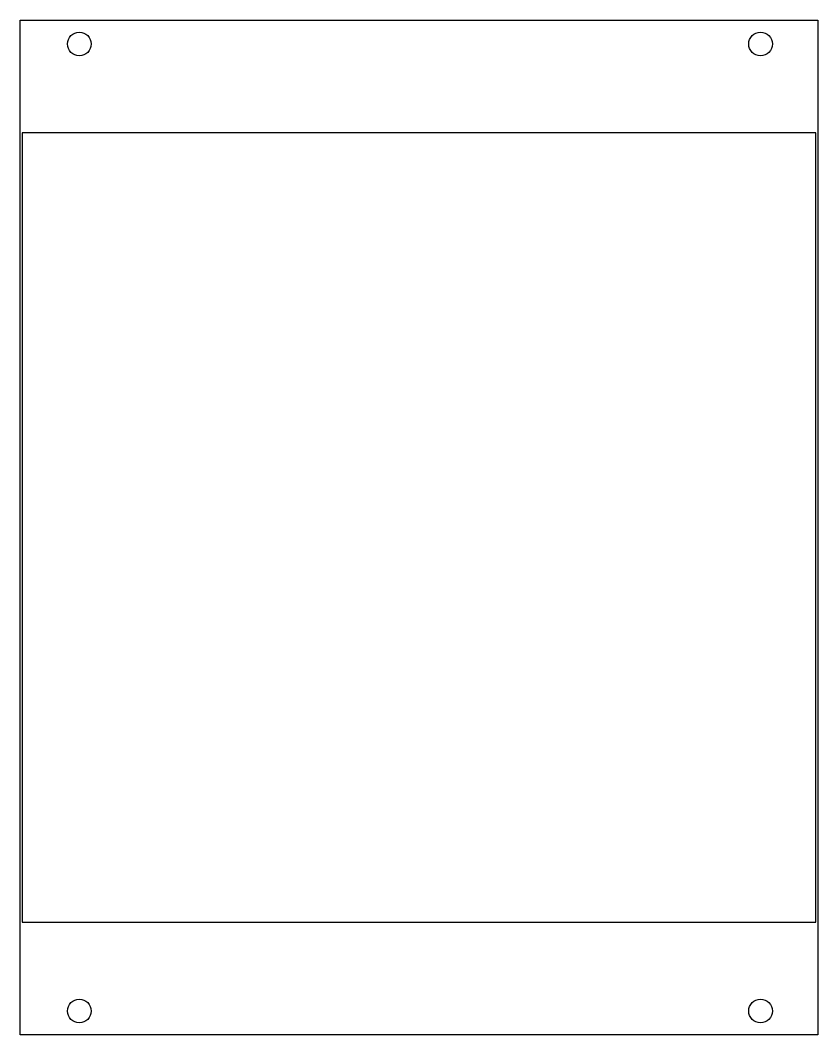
# Model space of a CAD drawing. Header units: millimetres. Extents: x -51 to 51, y -64 to 64.
import ezdxf

# ---------------------------------------------------------------- set-up
doc = ezdxf.new("R2010")
doc.units = ezdxf.units.MM
doc.layers.get('0').update_dxf_attribs({"linetype": 'CONTINUOUS'})

msp = doc.modelspace()

# ---------------------------------------------------------------- linework, layer by layer
for points in [[(-50.55, 64.25), (50.55, 64.25), (50.55, -64.25), (-50.55, -64.25)], [(-50.3, -50), (50.3, -50), (50.3, 50), (-50.3, 50)]]:
    msp.add_lwpolyline(points, close=True)
for centre in [(-43.06, 61.25), (43.3, 61.25), (-43.06, -61.25), (43.3, -61.25)]:
    msp.add_circle(centre, 1.5)

doc.saveas('drawing.dxf')
